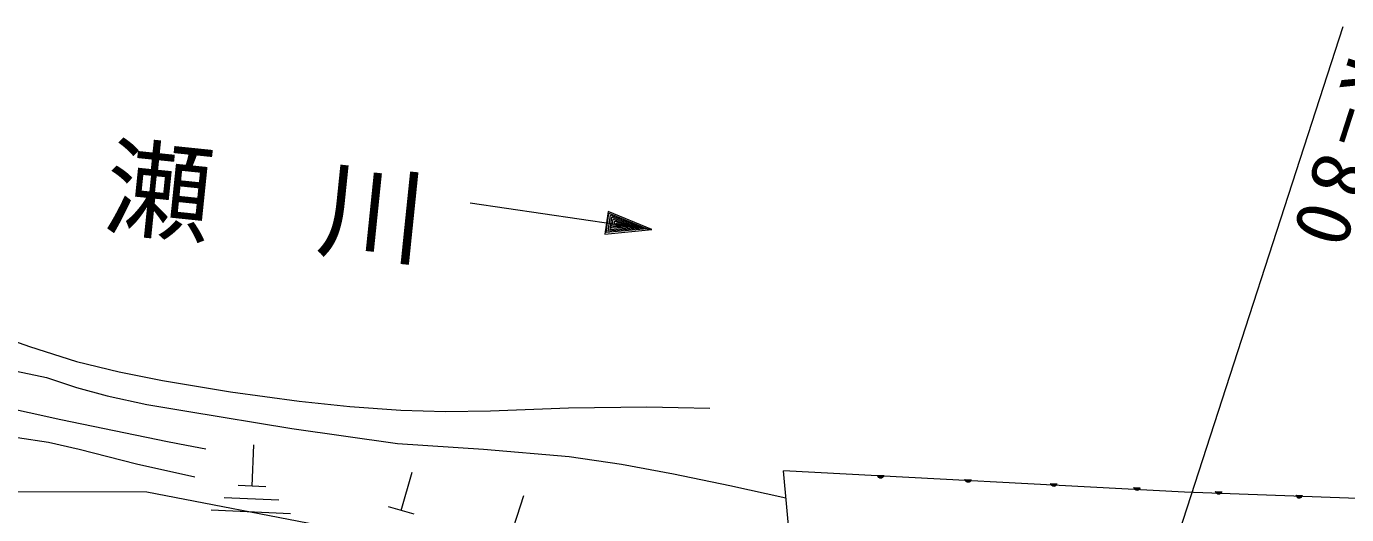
# Model space of a CAD drawing. Units: millimetres, scale not verified. Extents: x 40000 to 680000, y 20000 to 380000.
# Drawn here: x 144108 to 187245, y 281324 to 297257 of the extents above; entities that cross this region are included whole.
import ezdxf

# ---------------------------------------------------------------- set-up
doc = ezdxf.new("R2010")
doc.units = ezdxf.units.MM
doc.header["$LTSCALE"] = 1000
doc.layers.add('S-SUV', color=7, linetype='Continuous', lineweight=13)
doc.styles.add('ＭＳ ゴシック', font='')
doc.styles.get('ＭＳ ゴシック').set_extended_font_data('MS Gothic')

msp = doc.modelspace()

# ---------------------------------------------------------------- linework, layer by layer
at = {"layer": 'S-SUV'}
for p, q in [((178598, 270984), (187137, 297257)), ((158607, 291499), (164544, 290630)), ((163114, 291218), (163005, 290476)), ((164544, 290630), (163114, 291218)), ((163051, 290527), (163143, 291157)), ((163114, 290574), (163190, 291094)), ((163143, 291157), (164388, 290653)), ((163178, 290622), (163238, 291030)), ((163190, 291094), (164240, 290675)), ((163238, 291030), (164091, 290696)), ((163242, 290669), (163285, 290966)), ((163285, 290966), (163939, 290719)), ((163306, 290717), (163333, 290902)), ((163333, 290902), (163791, 290740)), ((163370, 290764), (163380, 290838)), ((163638, 290763), (163370, 290764)), ((163375, 290801), (163638, 290763)), ((163380, 290838), (163638, 290763)), ((163005, 290476), (164544, 290630)), ((164392, 290652), (163051, 290527)), ((164240, 290675), (163114, 290574)), ((164091, 290696), (163178, 290622)), ((163939, 290719), (163242, 290669)), ((163791, 290740), (163306, 290717)), ((142688, 287341), (144204, 286805)), ((144204, 286805), (145749, 286324)), ((142789, 286212), (144760, 285799)), ((145749, 286324), (147144, 285982)), ((144760, 285799), (145748, 285469)), ((147144, 285982), (148554, 285697)), ((148554, 285697), (150775, 285333)), ((141732, 285202), (145228, 284426)), ((145748, 285469), (146748, 285199)), ((146748, 285199), (148042, 284918)), ((150775, 285333), (153019, 285025)), ((148042, 284918), (149350, 284696)), ((153019, 285025), (154681, 284847)), ((154681, 284847), (156345, 284730)), ((156345, 284730), (157802, 284689)), ((157802, 284689), (159268, 284709)), ((159268, 284709), (161824, 284806)), ((161824, 284806), (164378, 284842)), ((164378, 284842), (165405, 284824)), ((165405, 284824), (166442, 284797)), ((145228, 284426), (148714, 283714)), ((149350, 284696), (152783, 284139)), ((152783, 284139), (156230, 283640)), ((143818, 283843), (144833, 283683)), ((144833, 283683), (145835, 283464)), ((145835, 283464), (147710, 282985)), ((148714, 283714), (149342, 283590)), ((149342, 283590), (149969, 283467)), ((151479, 282252), (151540, 283602)), ((156230, 283640), (159039, 283458)), ((159039, 283458), (161843, 283216)), ((147710, 282985), (149611, 282555)), ((161843, 283216), (163552, 282965)), ((156357, 281456), (156714, 282706)), ((163552, 282965), (165253, 282655)), ((165253, 282655), (167087, 282274)), ((181952, 282061), (168847, 282752)), ((169062, 280382), (168847, 282752)), ((181952, 282061), (168847, 282752)), ((169062, 280382), (168847, 282752)), ((171931, 282582), (171924, 282605)), ((171924, 282605), (172124, 282596)), ((172119, 282584), (171929, 282593)), ((171942, 282562), (171931, 282582)), ((171933, 282580), (172113, 282571)), ((172105, 282559), (171941, 282567)), ((171960, 282539), (171942, 282562)), ((171949, 282554), (172094, 282547)), ((172103, 282554), (172082, 282533)), ((172115, 282573), (172103, 282554)), ((172124, 282596), (172115, 282573)), ((151933, 282231), (151024, 282272)), ((167087, 282274), (168927, 281867)), ((171982, 282526), (171960, 282539)), ((172082, 282535), (171961, 282541)), ((172005, 282517), (171982, 282526)), ((171984, 282527), (172058, 282524)), ((172036, 282516), (172005, 282517)), ((172060, 282522), (172036, 282516)), ((172082, 282533), (172060, 282522)), ((174781, 282446), (174774, 282470)), ((174774, 282470), (174974, 282460)), ((174968, 282448), (174779, 282457)), ((174792, 282426), (174781, 282446)), ((174783, 282444), (174963, 282436)), ((174955, 282423), (174790, 282431)), ((174810, 282403), (174792, 282426)), ((174799, 282418), (174944, 282411)), ((174832, 282390), (174810, 282403)), ((174932, 282400), (174811, 282405)), ((174855, 282382), (174832, 282390)), ((174834, 282392), (174908, 282388)), ((174886, 282380), (174855, 282382)), ((174909, 282387), (174886, 282380)), ((174932, 282397), (174909, 282387)), ((174952, 282419), (174932, 282397)), ((174965, 282437), (174952, 282419)), ((174974, 282460), (174965, 282437)), ((177586, 282313), (177579, 282336)), ((177579, 282336), (177779, 282326)), ((177773, 282314), (177584, 282323)), ((177597, 282293), (177586, 282313)), ((177588, 282311), (177768, 282302)), ((177760, 282290), (177595, 282298)), ((177615, 282270), (177597, 282293)), ((177604, 282285), (177749, 282278)), ((177636, 282257), (177615, 282270)), ((177736, 282266), (177616, 282272)), ((177660, 282248), (177636, 282257)), ((177638, 282258), (177713, 282255)), ((177690, 282247), (177660, 282248)), ((177714, 282253), (177690, 282247)), ((177737, 282264), (177714, 282253)), ((177757, 282285), (177737, 282264)), ((177770, 282304), (177757, 282285)), ((177779, 282326), (177770, 282304)), ((180301, 282183), (180294, 282207)), ((180294, 282207), (180494, 282197)), ((180489, 282185), (180299, 282194)), ((180312, 282163), (180301, 282183)), ((180303, 282181), (180483, 282173)), ((180475, 282161), (180311, 282168)), ((180330, 282140), (180312, 282163)), ((180319, 282155), (180464, 282149)), ((180352, 282127), (180330, 282140)), ((180452, 282137), (180331, 282142)), ((180375, 282119), (180352, 282127)), ((180354, 282129), (180428, 282125)), ((180406, 282117), (180375, 282119)), ((180430, 282124), (180406, 282117)), ((180452, 282135), (180430, 282124)), ((180473, 282156), (180452, 282135)), ((180485, 282175), (180473, 282156)), ((180494, 282197), (180485, 282175)), ((148045, 282056), (142542, 282064)), ((153913, 280921), (148045, 282056)), ((150571, 281883), (152356, 281802)), ((159920, 280565), (160365, 281951)), ((188733, 281805), (181952, 282061)), ((188733, 281805), (181952, 282061)), ((182971, 282056), (182965, 282080)), ((182965, 282080), (183164, 282070)), ((183159, 282058), (182969, 282067)), ((182982, 282036), (182971, 282056)), ((182973, 282054), (183153, 282046)), ((183145, 282033), (182981, 282041)), ((183000, 282013), (182982, 282036)), ((182989, 282028), (183134, 282021)), ((183022, 282000), (183000, 282013)), ((183122, 282010), (183001, 282015)), ((183045, 281992), (183022, 282000)), ((183024, 282002), (183098, 281998)), ((183076, 281990), (183045, 281992)), ((183100, 281997), (183076, 281990)), ((183122, 282007), (183100, 281997)), ((183143, 282029), (183122, 282007)), ((183155, 282047), (183143, 282029)), ((183164, 282070), (183155, 282047)), ((185604, 281931), (185598, 281954)), ((185598, 281954), (185798, 281945)), ((185792, 281932), (185602, 281941)), ((185615, 281911), (185604, 281931)), ((185607, 281929), (185787, 281920)), ((185779, 281908), (185614, 281916)), ((185634, 281888), (185615, 281911)), ((185623, 281903), (185768, 281896)), ((185655, 281875), (185634, 281888)), ((185755, 281884), (185635, 281890)), ((185678, 281866), (185655, 281875)), ((185657, 281876), (185732, 281873)), ((185709, 281865), (185678, 281866)), ((185733, 281871), (185709, 281865)), ((185756, 281882), (185733, 281871)), ((185776, 281903), (185756, 281882)), ((185789, 281922), (185776, 281903)), ((185798, 281945), (185789, 281922)), ((152733, 281349), (150148, 281466)), ((156778, 281336), (155936, 281576))]:
    msp.add_line(p, q, dxfattribs=at)

# ---------------------------------------------------------------- texts
at = {"layer": 'S-SUV', "attachment_point": 7, "style": 'ＭＳ ゴシック'}
for s, insert, char_height, rotation in [('\\T1.32;R=80', (187336, 296389), 1833, 252.1), ('\\T2;小瀬川', (139574, 291204), 2566, 354.1)]:
    msp.add_mtext(s, dxfattribs=dict(at, insert=insert, char_height=char_height, rotation=rotation))

doc.saveas('drawing.dxf')
